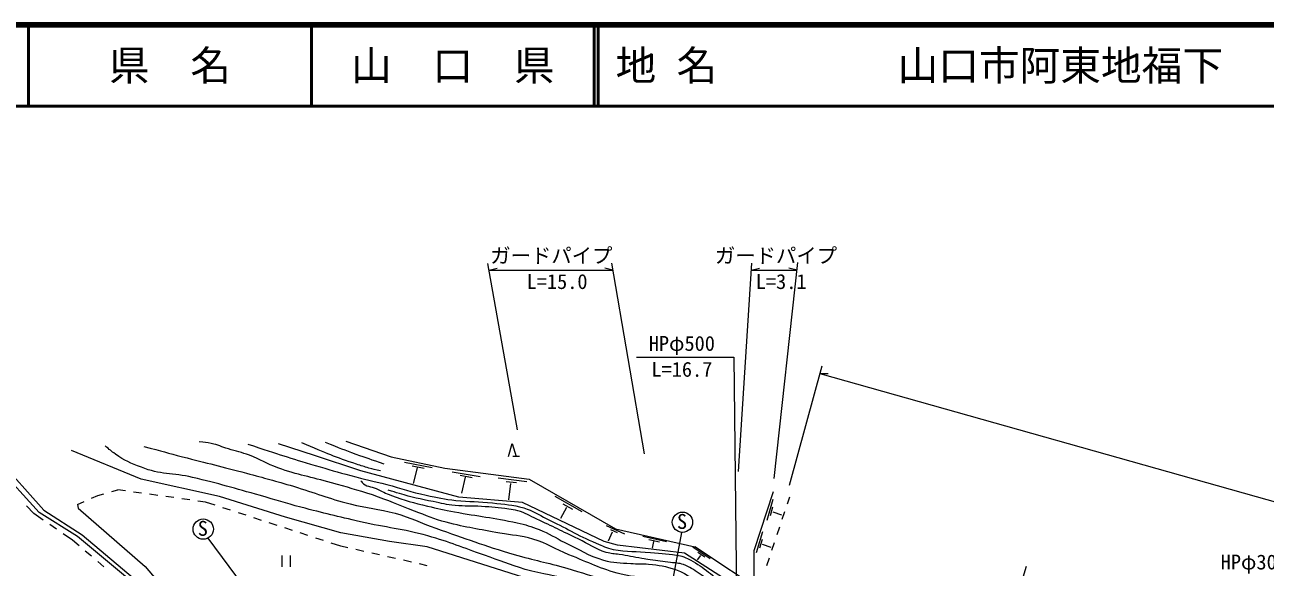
# Model space of a CAD drawing. Units: millimetres, scale not verified. Extents: x 40000 to 680000, y 20000 to 380000.
# Drawn here: x 297790 to 450206, y 313371 to 380000 of the extents above; entities that cross this region are included whole.
import ezdxf
from ezdxf.enums import TextEntityAlignment as Align

# ---------------------------------------------------------------- set-up
doc = ezdxf.new("R2010")
doc.units = ezdxf.units.MM
doc.header["$LTSCALE"] = 1000
for name, color, linetype, lineweight in [('M-BGD', 7, 'Continuous', 13), ('M-STR-HTXT', 7, 'Continuous', 13), ('M-TTL', 2, 'Continuous', 140), ('M-TTL-LINE', 7, 'Continuous', 50)]:
    doc.layers.add(name, color=color, linetype=linetype, lineweight=lineweight)
doc.layers.add('M-TTL-TXT', color=7, linetype='Continuous')
doc.styles.add('ＭＳ ゴシック', font='')
doc.styles.get('ＭＳ ゴシック').set_extended_font_data('MS Gothic')

msp = doc.modelspace()

# ---------------------------------------------------------------- linework, layer by layer
at = {"layer": 'M-BGD'}
for p, q in [((312086, 324182), (303528, 327696)), ((333372, 327099), (328949, 328520)), ((337217, 328836), (342799, 326941)), ((357213, 326975), (357693, 328575)), ((357693, 328575), (358173, 326975)), ((299563, 320083), (293112, 327192)), ((293797, 327429), (300133, 320390)), ((339060, 325203), (333372, 327099)), ((342799, 326941), (349407, 325545)), ((344441, 326277), (347842, 325598)), ((358573, 326975), (357773, 326975)), ((351119, 321991), (339060, 325203)), ((345408, 325840), (346851, 325520)), ((345985, 325574), (345494, 323640)), ((349407, 325545), (359755, 324176)), ((350319, 325085), (353741, 324517)), ((351300, 324680), (352753, 324407)), ((321703, 322067), (312086, 324182)), ((351886, 324433), (351458, 322484)), ((355971, 324357), (359493, 323913)), ((356931, 323889), (358206, 323784)), ((357469, 323632), (357223, 321654)), ((359755, 324176), (370368, 318098)), ((305974, 321840), (306756, 322195)), ((306756, 322195), (307511, 322399)), ((308477, 322659), (309231, 322862)), ((310153, 322735), (309231, 322862)), ((312134, 322460), (311144, 322598)), ((314116, 322186), (313125, 322323)), ((316097, 321912), (315106, 322049)), ((318078, 321638), (317087, 321775)), ((329839, 319513), (321703, 322067)), ((358939, 321306), (351119, 321991)), ((366281, 320156), (362957, 322051)), ((387408, 315410), (389778, 322651)), ((389718, 321682), (388961, 319099)), ((391748, 321981), (391461, 321124)), ((298888, 319946), (298001, 320895)), ((304250, 317161), (299563, 320083)), ((300133, 320390), (304842, 317349)), ((304281, 321072), (305063, 321427)), ((304281, 321072), (304351, 320633)), ((304351, 320633), (312584, 313471)), ((319990, 321373), (319068, 321501)), ((321178, 320985), (319990, 321373)), ((323079, 320365), (322129, 320675)), ((368997, 316514), (358939, 321306)), ((364361, 320717), (363624, 319360)), ((363891, 321172), (365092, 320483)), ((389679, 320730), (389374, 319677)), ((389687, 320168), (390763, 319794)), ((391144, 320175), (390827, 319227)), ((300033, 319162), (298888, 319946)), ((301683, 318031), (300858, 318596)), ((324981, 319744), (324030, 320054)), ((326882, 319123), (325931, 319434)), ((328783, 318502), (327832, 318813)), ((336606, 317591), (329839, 319513)), ((303654, 316681), (302508, 317466)), ((312116, 310609), (304250, 317161)), ((304842, 317349), (312644, 310749)), ((330684, 317882), (329734, 318192)), ((332585, 317261), (331635, 317571)), ((342609, 316538), (336606, 317591)), ((369245, 318482), (371461, 317476)), ((369979, 317686), (369479, 316547)), ((369744, 318006), (370587, 317616)), ((370368, 318098), (380141, 315884)), ((376630, 316479), (373749, 317134)), ((378493, 317649), (374591, 296706)), ((388417, 317707), (387660, 315125)), ((390510, 318279), (390193, 317330)), ((304455, 316004), (303654, 316681)), ((320268, 316926), (332722, 300194)), ((334487, 316640), (333536, 316951)), ((336625, 315942), (335437, 316330)), ((337491, 315747), (336625, 315942)), ((339442, 315309), (338467, 315528)), ((347243, 315853), (342609, 316538)), ((360777, 311588), (347243, 315853)), ((370629, 316093), (368997, 316514)), ((378871, 315110), (370629, 316093)), ((374451, 316776), (375777, 316479)), ((375036, 316510), (374888, 315699)), ((381994, 314398), (379887, 315818)), ((397030, 304659), (380141, 315884)), ((388378, 316755), (388074, 315702)), ((388386, 316193), (389462, 315819)), ((389876, 316382), (389559, 315433)), ((305983, 314713), (305219, 315359)), ((307511, 313423), (306747, 314068)), ((329379, 314806), (329379, 313406)), ((330429, 313406), (330429, 314806)), ((341394, 314871), (340418, 315090)), ((343345, 314432), (342369, 314651)), ((345296, 313994), (344321, 314213)), ((383663, 312003), (378871, 315110)), ((380800, 314820), (380399, 314260)), ((380496, 315202), (381338, 314625)), ((387421, 311045), (387408, 315410)), ((389241, 314485), (388924, 313537)), ((312584, 313471), (319733, 305019)), ((347248, 313556), (346272, 313775)), ((411480, 282637), (420875, 313482))]:
    msp.add_line(p, q, dxfattribs=at)
for centre in [(378604, 318894), (319715, 318046)]:
    msp.add_circle(centre, 1250, dxfattribs=at)
for points, knots in [([(394182, 295511), (391959, 297537), (391332, 298102), (389412, 299651), (387387, 301285), (386276, 302252), (384067, 303627), (381121, 305461), (379380, 306345), (376274, 307892), (375022, 308516), (374352, 308949), (373035, 309420), (370023, 310495), (368286, 310966), (365189, 311763), (362901, 312352), (361563, 312457), (359291, 313106), (357292, 313676), (356227, 314169), (354262, 314843), (351549, 315775), (350074, 316444), (347311, 317213), (344132, 318098), (342260, 318216), (339043, 318951), (336174, 319606), (334570, 319993), (331723, 320741), (329768, 321255), (328696, 321627), (326747, 322163), (323493, 323059), (321688, 323636), (318400, 324401), (315960, 324969), (314440, 324726), (312108, 325639), (310805, 326148), (310052, 326448), (308922, 327271), (308407, 327645), (308204, 327791), (307658, 328298)], [0, 0, 0, 0, 1, 1, 1, 2, 2, 2, 3, 3, 3, 4, 4, 4, 5, 5, 5, 6, 6, 6, 7, 7, 7, 8, 8, 8, 9, 9, 9, 10, 10, 10, 11, 11, 11, 12, 12, 12, 13, 13, 13, 14, 14, 14, 15, 15, 15, 15]), ([(312424, 328206), (314725, 327584), (315310, 327430), (317163, 326942), (320228, 326135), (321960, 325743), (325022, 324928), (327283, 324326), (328544, 323967), (330789, 323309), (333532, 322504), (335009, 321846), (337779, 321136), (339916, 320589), (341183, 320581), (343309, 319991), (345302, 319438), (346331, 318855), (348285, 318174), (352035, 316868), (354106, 316036), (357922, 314936), (360435, 314211), (361885, 313960), (364399, 313237), (368065, 312183), (370066, 311415), (373667, 310157), (375744, 309431), (376936, 309081), (378933, 308156), (382732, 306395), (384455, 304662), (387938, 302337), (389639, 301201), (390654, 300640), (392230, 299335), (393904, 297948), (394453, 297323), (396176, 295409)], [0, 0, 0, 0, 1, 1, 1, 2, 2, 2, 3, 3, 3, 4, 4, 4, 5, 5, 5, 6, 6, 6, 7, 7, 7, 8, 8, 8, 9, 9, 9, 10, 10, 10, 11, 11, 11, 12, 12, 12, 13, 13, 13, 13]), ([(397595, 295336), (396102, 297620), (395539, 298383), (393947, 300105), (391898, 302319), (390435, 303258), (387961, 304984), (385441, 306744), (383860, 307470), (381238, 309074), (379831, 309935), (379154, 310630), (377640, 311286), (376805, 311648), (376284, 311718), (375393, 311900), (373717, 312243), (372712, 312083), (371057, 312515), (368473, 313189), (367128, 313906), (364650, 314902), (362901, 315605), (362034, 316295), (360227, 316833), (358679, 317294), (357742, 317255), (356155, 317553), (353576, 318035), (352112, 318228), (349572, 318887), (348010, 319291), (347190, 319701), (345675, 320256), (343653, 320995), (342575, 321559), (340532, 322239), (338585, 322887), (337467, 323167), (335494, 323731), (332921, 324468), (331413, 324669), (328894, 325574), (327484, 326081), (326783, 326583), (325384, 327119), (324401, 327496), (323807, 327577), (322803, 327891), (321978, 328150), (321545, 328401), (320697, 328570), (320127, 328684), (319908, 328716), (319222, 328769)], [0, 0, 0, 0, 1, 1, 1, 2, 2, 2, 3, 3, 3, 4, 4, 4, 5, 5, 5, 6, 6, 6, 7, 7, 7, 8, 8, 8, 9, 9, 9, 10, 10, 10, 11, 11, 11, 12, 12, 12, 13, 13, 13, 14, 14, 14, 15, 15, 15, 16, 16, 16, 17, 17, 17, 18, 18, 18, 18]), ([(325182, 328494), (329181, 327184), (330221, 326821), (333485, 325861), (335188, 325360), (336141, 325075), (337856, 324614), (339568, 324155), (340545, 323969), (342262, 323526), (344160, 323036), (345190, 322626), (347106, 322210), (348521, 321902), (349319, 321742), (350757, 321578), (352512, 321377), (353514, 321464), (355269, 321262), (356779, 321088), (357651, 321065), (359113, 320647), (360278, 320314), (360828, 319852), (361921, 319331), (364315, 318189), (365558, 317334), (368012, 316329), (368811, 316002), (369234, 315711), (370084, 315557), (371851, 315237), (372878, 315346), (374665, 315171), (376113, 315029), (376940, 315045), (378369, 314767), (378596, 314723), (378718, 314668), (378930, 314574), (380894, 313701), (381725, 312721), (383494, 311502), (385068, 310418), (385905, 309749), (387461, 308641), (389109, 307468), (390034, 306815), (391692, 305657), (392722, 304937), (393345, 304597), (394342, 303831), (394816, 303467), (395084, 303260), (395501, 302831), (396363, 301943), (396518, 301182), (397291, 300215), (397759, 299631), (398093, 299364), (398555, 298776), (399112, 298067), (399277, 297782), (399844, 296861)], [0, 0, 0, 0, 1, 1, 1, 2, 2, 2, 3, 3, 3, 4, 4, 4, 5, 5, 5, 6, 6, 6, 7, 7, 7, 8, 8, 8, 9, 9, 9, 10, 10, 10, 11, 11, 11, 12, 12, 12, 13, 13, 13, 14, 14, 14, 15, 15, 15, 16, 16, 16, 17, 17, 17, 18, 18, 18, 19, 19, 19, 20, 20, 20, 21, 21, 21, 21]), ([(341513, 325215), (340818, 325361), (340624, 325402), (340062, 325555), (339470, 325715), (339147, 325834), (338564, 326023), (335872, 326893), (335007, 327323), (331812, 328644)], [0, 0, 0, 0, 1, 1, 1, 2, 2, 2, 3, 3, 3, 3]), ([(334714, 328714), (336512, 328000), (336986, 327809), (338459, 327275), (339804, 326787), (340246, 326638), (341922, 326081)], [0, 0, 0, 0, 1, 1, 1, 2, 2, 2, 2]), ([(339093, 323987), (339139, 323898), (339175, 323866), (339234, 323794), (339703, 323219), (340294, 323327), (340971, 323022), (341699, 322694), (342083, 322453), (342832, 322179), (344530, 321560), (345514, 321295), (347273, 320880), (348562, 320576), (349289, 320424), (350591, 320178), (353594, 319610), (355312, 319471), (358297, 318809), (359366, 318572), (359961, 318397), (360982, 318002), (362278, 317501), (362907, 317004), (364159, 316404), (365989, 315529), (366932, 314804), (368881, 314245), (370157, 313880), (370929, 313927), (372251, 313824), (373099, 313758), (373583, 313850), (374428, 313754), (375749, 313603), (376518, 313536), (377763, 313069), (379408, 312452), (380140, 311703), (381660, 310822), (382532, 310317), (383023, 310038), (383889, 309523), (385104, 308803), (385789, 308407), (386979, 307645), (388171, 306882), (388861, 306483), (389994, 305632), (391117, 304789), (391750, 304317), (392795, 303378), (393118, 303087), (393262, 302885), (393559, 302566), (394301, 301771), (394731, 301339), (395435, 300510), (395880, 299987), (396051, 299633), (396450, 299074), (397528, 297562), (397894, 297093), (399274, 295250)], [0, 0, 0, 0, 1, 1, 1, 2, 2, 2, 3, 3, 3, 4, 4, 4, 5, 5, 5, 6, 6, 6, 7, 7, 7, 8, 8, 8, 9, 9, 9, 10, 10, 10, 11, 11, 11, 12, 12, 12, 13, 13, 13, 14, 14, 14, 15, 15, 15, 16, 16, 16, 17, 17, 17, 18, 18, 18, 19, 19, 19, 20, 20, 20, 21, 21, 21, 21]), ([(399651, 295899), (398814, 296920), (398586, 297196), (397941, 298056), (397309, 298897), (396970, 299380), (396378, 300250), (395882, 300980), (395725, 301477), (395150, 302146), (394535, 302861), (394067, 303146), (393324, 303726), (392293, 304531), (391654, 304899), (390588, 305657), (389648, 306325), (389138, 306721), (388193, 307381), (386283, 308713), (385181, 309413), (383270, 310743), (382242, 311458), (381704, 311914), (380657, 312600), (379931, 313075), (379544, 313409), (378726, 313693), (378137, 313898), (377768, 313866), (377150, 313951), (376161, 314086), (375602, 314124), (374614, 314263), (374219, 314318), (374001, 314372), (373608, 314442), (372523, 314635), (371918, 314758), (370831, 314934), (370211, 315034), (369843, 314998), (369242, 315181), (367808, 315619), (367136, 316201), (365784, 316849), (363798, 317800), (362693, 318349), (360694, 319271), (359792, 319687), (359320, 320013), (358371, 320303), (357944, 320433), (357690, 320453), (357247, 320511), (355944, 320683), (355209, 320755), (353897, 320835), (352632, 320913), (351916, 320830), (350655, 320953), (349599, 321055), (349020, 321215), (347979, 321421), (346338, 321745), (345418, 321944), (343813, 322419), (343281, 322577), (343100, 322626), (342456, 322840)], [0, 0, 0, 0, 1, 1, 1, 2, 2, 2, 3, 3, 3, 4, 4, 4, 5, 5, 5, 6, 6, 6, 7, 7, 7, 8, 8, 8, 9, 9, 9, 10, 10, 10, 11, 11, 11, 12, 12, 12, 13, 13, 13, 14, 14, 14, 15, 15, 15, 16, 16, 16, 17, 17, 17, 18, 18, 18, 19, 19, 19, 20, 20, 20, 21, 21, 21, 22, 22, 22, 23, 23, 23, 23])]:
    msp.add_open_spline(points, degree=3, knots=knots, dxfattribs=at)
at = {"layer": 'M-STR-HTXT'}
for p, q in [((358331, 330242), (354693, 350684)), ((373941, 327293), (369914, 350708)), ((385486, 325113), (387109, 350732)), ((389869, 324285), (392792, 350814)), ((354841, 349851), (355841, 350101)), ((354841, 349851), (370062, 349851)), ((370062, 349851), (369062, 350101)), ((387053, 349851), (388053, 350101)), ((387053, 349851), (392686, 349851)), ((392686, 349851), (391686, 350101)), ((372949, 339180), (384916, 339180)), ((384916, 339180), (385377, 299586)), ((395726, 338054), (391724, 323388)), ((395482, 337161), (475220, 314695)), ((395482, 337161), (396517, 337147))]:
    msp.add_line(p, q, dxfattribs=at)
at = {"layer": 'M-TTL'}
msp.add_line((680000, 380000), (40000, 380000), dxfattribs=at)
at = {"layer": 'M-TTL-LINE'}
for p, q in [((298250, 380000), (298250, 370000)), ((333000, 380000), (333000, 370000)), ((367750, 380000), (367750, 370000)), ((368250, 380000), (368250, 370000)), ((40000, 370000), (680000, 370000))]:
    msp.add_line(p, q, dxfattribs=at)

# ---------------------------------------------------------------- texts
at = {"layer": 'M-BGD', "style": 'ＭＳ ゴシック'}
for p in [(319036, 316673), (377926, 317520)]:
    msp.add_text('S', height=1833, dxfattribs=at).set_placement(p, align=Align.BOTTOM_LEFT)
at = {"layer": 'M-STR-HTXT', "style": 'ＭＳ ゴシック'}
for s, p in [('ガードパイプ', (354987, 350185)), ('ガードパイプ', (382594, 350185)), ('L=15.0', (359452, 346995)), ('L=3.1', (387610, 346995)), ('HPφ500', (374461, 339395)), ('L=16.7', (374790, 336214)), ('HPφ300', (444739, 312540))]:
    msp.add_text(s, height=1833, dxfattribs=at).set_placement(p, align=Align.BOTTOM_LEFT)
at = {"layer": 'M-TTL-TXT', "style": 'ＭＳ ゴシック'}
for s, p in [('県\u3000名', (315625, 375000)), ('山\u3000口\u3000県', (350375, 375000))]:
    msp.add_text(s, height=3666, dxfattribs=at).set_placement(p, align=Align.MIDDLE_CENTER)
for s, p in [('地 名', (370380, 375000)), ('山口市阿東地福下', (405024, 375000))]:
    msp.add_text(s, height=3666, dxfattribs=at).set_placement(p, align=Align.MIDDLE_LEFT)

doc.saveas('drawing.dxf')
